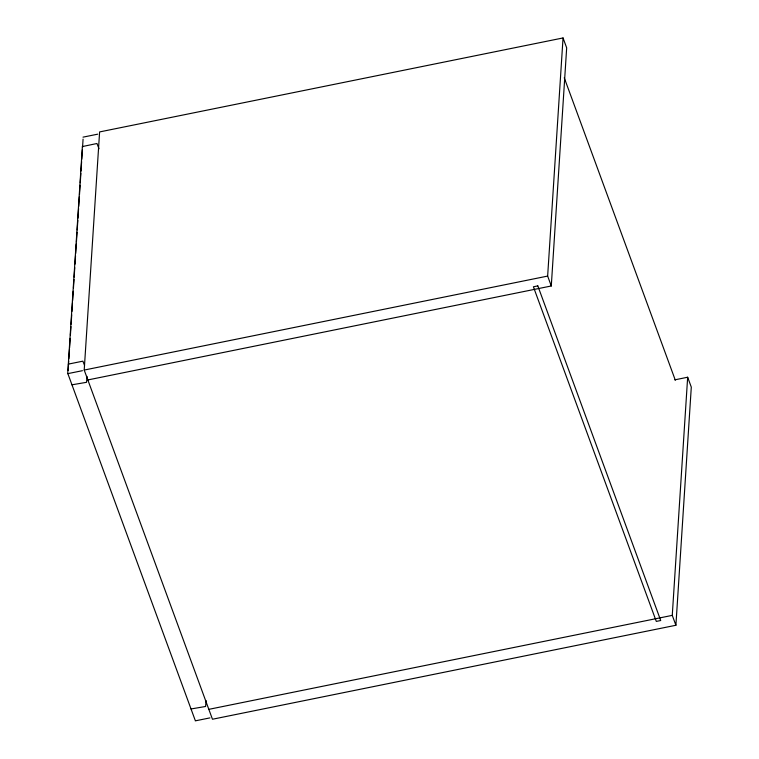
<?xml version="1.0" encoding="UTF-8"?>
<svg xmlns="http://www.w3.org/2000/svg" width="759" height="759" viewBox="0 0 759 759"><rect width="100%" height="100%" fill="white"/><g stroke="black" fill="none" stroke-linecap="round" stroke-linejoin="round"><path stroke-width="1.14" d="M209.949 717.881L195.234 720.87M99.012 148.783L96.953 143.508L82.389 146.553L67.703 373.656L82.418 370.686M68.12 370.354L68.718 361.151M68.87 358.789L69.486 349.32M69.581 347.821L70.189 338.391M70.407 335.127L70.957 326.598M71.109 324.245L71.716 314.814M71.934 311.475L72.475 303.031M72.627 300.668L73.243 291.238M73.462 287.813L74.002 279.454M74.154 277.168L74.761 267.661M74.989 264.16L75.53 255.878M75.682 253.515L76.289 244.047M76.441 241.732L77.057 232.216M77.209 229.949L77.826 220.395M77.968 218.156L78.585 208.564M78.727 206.372L79.353 196.733M79.496 194.579L80.103 185.149M80.255 182.796L80.862 173.365M81.014 171.003L81.63 161.582M81.782 159.219L82.389 149.789M82.541 147.436L83.073 139.134M71.963 384.804L86.535 382.318L87.029 376.369M674.884 379.832L687.663 377.232L691.297 387.128L675.899 625.264L212.463 719.238L84.211 370.06L99.609 131.924L563.045 37.95L566.679 47.845L551.281 285.972L87.845 379.946M191.031 708.963L205.604 706.477L206.087 700.529M551.281 285.972L547.647 276.077L563.045 37.95M675.899 625.264L672.265 615.369L687.663 377.232M84.211 370.06L547.647 276.077M208.829 709.342L672.265 615.369M97.712 134.172L83.006 137.151M564.241 77.779L675.301 380.164M82.389 146.582L82.57 147.047M84.553 365.402L82.883 361.161L68.424 364.092L68.49 364.699M67.902 373.751L195.091 720.025M537.818 285.887L533.397 286.788L656.307 621.412L660.719 620.52L537.818 285.887"/></g></svg>
